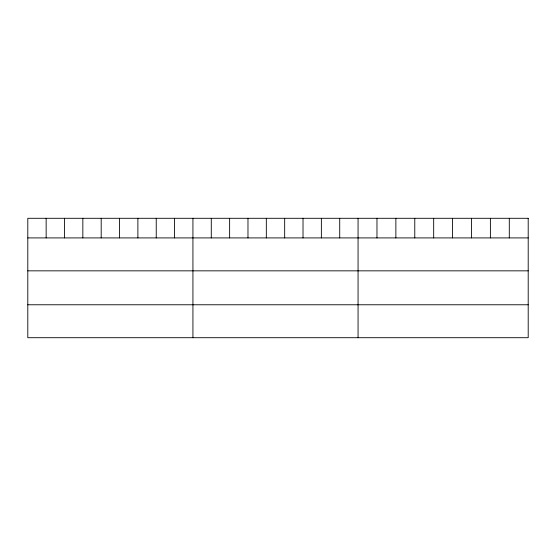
<?xml version="1.0" encoding="UTF-8"?>
<svg xmlns="http://www.w3.org/2000/svg" width="556" height="556" viewBox="0 0 556 556"><rect width="100%" height="100%" fill="white"/><g stroke="black" fill="none" stroke-linecap="round" stroke-linejoin="round"><path stroke-width="0.83" d="M27.8 237.912L528.2 237.912M27.8 270.841L528.2 270.841M27.8 304.771L528.2 304.771M509.296 218.293L509.296 237.912M490.392 218.293L490.392 237.912M471.488 218.293L471.488 237.912M452.584 218.293L452.584 237.912M433.68 218.293L433.68 237.912M414.776 218.293L414.776 237.912M395.872 218.293L395.872 237.912M376.968 218.293L376.968 237.912M358.064 218.293L358.064 337.707M339.716 218.293L339.716 237.912M321.368 218.293L321.368 237.912M303.02 218.293L303.02 237.912M284.672 218.293L284.672 237.912M266.324 218.293L266.324 237.912M247.976 218.293L247.976 237.912M229.628 218.293L229.628 237.912M211.28 218.293L211.28 237.912M192.932 218.293L192.932 337.707M174.584 218.293L174.584 237.912M156.236 218.293L156.236 237.912M137.888 218.293L137.888 237.912M119.54 218.293L119.54 237.912M101.192 218.293L101.192 237.912M82.844 218.293L82.844 237.912M64.496 218.293L64.496 237.912M46.148 218.293L46.148 237.912M528.2 218.293L27.8 218.293L27.8 337.707L528.2 337.707L528.2 218.293"/></g></svg>
